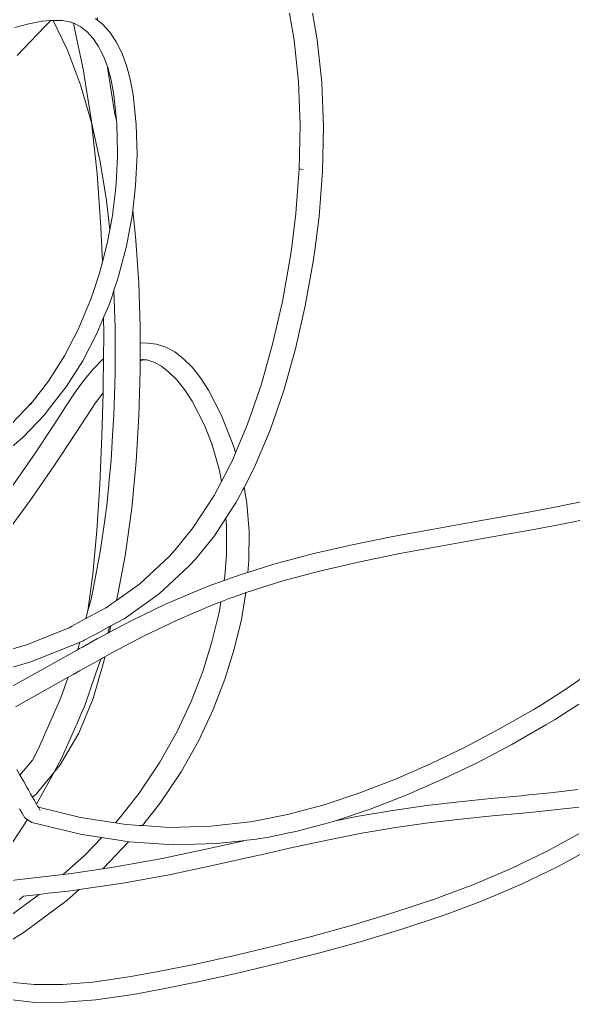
# Model space of a CAD drawing. Header units: millimetres. Extents: x 930469 to 1523124, y -120375 to 411163.
# Drawn here: x 1426661 to 1426946, y -6391 to -5886 of the extents above; entities that cross this region are included whole.
import ezdxf

# ---------------------------------------------------------------- set-up
doc = ezdxf.new("R2010")
doc.units = ezdxf.units.MM
doc.layers.add('A-NET THAY', color=8, linetype='Continuous', lineweight=0)
doc.layers.add('COT VACH', color=8, linetype='Continuous', lineweight=0)

# ---------------------------------------------------------------- blocks, each defined once
blk = doc.blocks.new('fgholol')
at = {"layer": 'A-NET THAY', "ltscale": 3}
for p, q in [((1044770.05, 33151.38), (1044766.41, 33171.9)), ((1044778.19, 33172.63), (1044781.93, 33151.57)), ((1044667.78, 33162.47), (1044669.03, 33161.49)), ((1044668.72, 33162.99), (1044669.03, 33161.49)), ((1044626.4, 33157.86), (1044628.88, 33158.53)), ((1044627.59, 33143.48), (1044641.84, 33158.42)), ((1044628.88, 33158.53), (1044633.53, 33159.77)), ((1044633.53, 33159.77), (1044638.68, 33160.75)), ((1044638.68, 33160.75), (1044639.94, 33160.99)), ((1044639.94, 33160.99), (1044640.45, 33161.04)), ((1044640.45, 33161.04), (1044644.84, 33161.46)), ((1044641.84, 33158.42), (1044644.84, 33161.46)), ((1044644.84, 33161.46), (1044645.68, 33161.53)), ((1044645.68, 33161.53), (1044646.08, 33161.53)), ((1044646.08, 33161.53), (1044650.23, 33161.43)), ((1044653.41, 33146.15), (1044646.08, 33161.53)), ((1044650.23, 33161.43), (1044650.79, 33161.42)), ((1044650.79, 33161.42), (1044654.53, 33160.8)), ((1044654.53, 33160.8), (1044655.35, 33160.67)), ((1044654.53, 33160.8), (1044656.58, 33160.12)), ((1044658.5, 33150.87), (1044656.58, 33160.12)), ((1044656.58, 33160.12), (1044656.77, 33160.06)), ((1044656.77, 33160.06), (1044660.32, 33158.14)), ((1044660.32, 33158.14), (1044661.97, 33156.84)), ((1044661.97, 33156.84), (1044663.6, 33155.56)), ((1044669.03, 33161.49), (1044671.27, 33159.73)), ((1044671.27, 33159.73), (1044675.16, 33155.48)), ((1044663.6, 33155.56), (1044666.65, 33152.24)), ((1044666.65, 33152.24), (1044669.44, 33148.11)), ((1044675.16, 33155.48), (1044678.53, 33150.5)), ((1044661.63, 33135.78), (1044658.5, 33150.87)), ((1044669.44, 33148.11), (1044670.65, 33145.71)), ((1044678.53, 33150.5), (1044681.41, 33144.81)), ((1044772.3, 33129.94), (1044770.05, 33151.38)), ((1044781.93, 33151.57), (1044784.23, 33129.62)), ((1044660.13, 33128.39), (1044653.41, 33146.15)), ((1044670.65, 33145.71), (1044671.95, 33143.15)), ((1044671.95, 33143.15), (1044673.96, 33137.77)), ((1044681.41, 33144.81), (1044683.81, 33138.37)), ((1044673.96, 33137.77), (1044674.12, 33137.34)), ((1044673.96, 33137.77), (1044674.06, 33137.28)), ((1044674.06, 33137.28), (1044677.79, 33113.3)), ((1044674.12, 33137.34), (1044675.93, 33130.67)), ((1044683.81, 33138.37), (1044685.76, 33131.19)), ((1044662.05, 33133.09), (1044661.63, 33135.78)), ((1044662.21, 33132.08), (1044662.05, 33133.09)), ((1044665.71, 33109.58), (1044662.21, 33132.08)), ((1044665.68, 33109.45), (1044660.13, 33128.39)), ((1044675.93, 33130.67), (1044677.33, 33123.15)), ((1044685.76, 33131.19), (1044687.25, 33123.23)), ((1044773.16, 33107.77), (1044772.3, 33129.94)), ((1044784.23, 33129.62), (1044785.1, 33106.99)), ((1044677.33, 33123.15), (1044678.63, 33110.15)), ((1044687.25, 33123.23), (1044688.78, 33107.87)), ((1044677.79, 33113.3), (1044678.38, 33111.3)), ((1044678.38, 33111.3), (1044678.63, 33110.15)), ((1044665.76, 33109.08), (1044665.68, 33109.45)), ((1044665.72, 33109.5), (1044665.71, 33109.58)), ((1044665.76, 33109.08), (1044665.72, 33109.5)), ((1044668.68, 33082.58), (1044665.76, 33109.08)), ((1044670.09, 33089.51), (1044665.76, 33109.08)), ((1044678.63, 33110.15), (1044678.83, 33108.18)), ((1044678.83, 33108.18), (1044679.22, 33093.57)), ((1044688.78, 33107.87), (1044689.21, 33092.29)), ((1044772.66, 33085.1), (1044773.16, 33107.77)), ((1044785.1, 33106.99), (1044784.59, 33083.91)), ((1044679.17, 33091.39), (1044678.54, 33077.45)), ((1044679.24, 33092.9), (1044679.17, 33091.39)), ((1044679.22, 33093.57), (1044679.24, 33092.9)), ((1044689.21, 33092.29), (1044688.49, 33076.57)), ((1044671.2, 33082.62), (1044670.09, 33089.51)), ((1044670.65, 33055.11), (1044668.68, 33082.58)), ((1044673.43, 33068.77), (1044671.2, 33082.62)), ((1044770.89, 33062.2), (1044772.66, 33085.1)), ((1044772.66, 33085.1), (1044774.73, 33084.82)), ((1044784.59, 33083.91), (1044782.79, 33060.67)), ((1044678.54, 33077.45), (1044677.96, 33072.45)), ((1044688.49, 33076.57), (1044686.98, 33063.62)), ((1044677.96, 33072.45), (1044676.83, 33062.81)), ((1044675, 33055.17), (1044673.43, 33068.77)), ((1044676.74, 33061.98), (1044675.17, 33053.67)), ((1044676.83, 33062.81), (1044676.74, 33061.98)), ((1044686.66, 33060.85), (1044685.65, 33055.5)), ((1044686.98, 33063.62), (1044686.66, 33060.85)), ((1044686.98, 33063.62), (1044688.12, 33053.78)), ((1044768.79, 33045.04), (1044770.89, 33062.2)), ((1044782.79, 33060.67), (1044780.67, 33043.29)), ((1044671.41, 33037.29), (1044670.65, 33055.11)), ((1044675.17, 33053.67), (1044673.85, 33046.62)), ((1044675.17, 33053.67), (1044675, 33055.17)), ((1044684.79, 33050.94), (1044684.62, 33050)), ((1044685.65, 33055.5), (1044684.79, 33050.94)), ((1044688.12, 33053.78), (1044688.63, 33048.27)), ((1044673.85, 33046.62), (1044671.41, 33037.29)), ((1044684.62, 33050), (1044683.72, 33045.25)), ((1044688.63, 33048.27), (1044690.12, 33026.21)), ((1044683.72, 33045.25), (1044679.72, 33029.9)), ((1044767.96, 33039.4), (1044768.79, 33045.04)), ((1044780.67, 33043.29), (1044779.81, 33037.48)), ((1044671.41, 33037.29), (1044669.9, 33031.49)), ((1044763.95, 33016.87), (1044767.96, 33039.4)), ((1044779.81, 33037.48), (1044775.76, 33014.71)), ((1044669.9, 33031.49), (1044666.26, 33020.38)), ((1044679.11, 33028.06), (1044677.34, 33022.65)), ((1044679.55, 33029.39), (1044679.11, 33028.06)), ((1044679.72, 33029.9), (1044679.55, 33029.39)), ((1044690.12, 33026.21), (1044690.84, 33003.77)), ((1044666.26, 33020.38), (1044664.93, 33016.78)), ((1044677.34, 33022.65), (1044676.52, 33020.14)), ((1044677.95, 33003.46), (1044677.34, 33022.65)), ((1044664.93, 33016.78), (1044658.91, 33002.5)), ((1044676.02, 33018.63), (1044674.64, 33014.88)), ((1044676.52, 33020.14), (1044676.02, 33018.63)), ((1044758.96, 32994.95), (1044763.95, 33016.87)), ((1044674.64, 33014.88), (1044671.97, 33008.54)), ((1044775.76, 33014.71), (1044770.71, 32992.51)), ((1044671.97, 33008.54), (1044668.52, 33000.37)), ((1044672.08, 33000.23), (1044671.97, 33008.54)), ((1044658.91, 33002.5), (1044651.83, 32988.83)), ((1044668.52, 33000.37), (1044661.28, 32986.39)), ((1044671.96, 32987.37), (1044672.08, 33000.23)), ((1044677.95, 33000.36), (1044677.95, 33003.46)), ((1044677.96, 32981.02), (1044677.95, 33000.36)), ((1044690.84, 33003.77), (1044690.84, 32995.52)), ((1044690.84, 32995.52), (1044690.84, 32995.45)), ((1044690.84, 32995.52), (1044694.53, 32995.42)), ((1044690.84, 32995.45), (1044690.84, 32991.15)), ((1044694.53, 32995.42), (1044699.3, 32994.94)), ((1044699.3, 32994.94), (1044703.99, 32993.42)), ((1044753.02, 32973.85), (1044758.96, 32994.95)), ((1044690.84, 32991.15), (1044690.84, 32987.2)), ((1044703.99, 32993.42), (1044708.59, 32990.9)), ((1044708.59, 32990.9), (1044713.1, 32987.42)), ((1044770.71, 32992.51), (1044764.69, 32971.12)), ((1044651.83, 32988.83), (1044643.63, 32975.85)), ((1044661.28, 32986.39), (1044652.84, 32973.03)), ((1044666.88, 32982.28), (1044671.42, 32986.93)), ((1044671.42, 32986.93), (1044671.96, 32987.37)), ((1044671.94, 32984.27), (1044671.96, 32987.37)), ((1044690.84, 32987.2), (1044690.84, 32986.66)), ((1044690.84, 32987.2), (1044693.92, 32986.9)), ((1044690.84, 32986.66), (1044690.84, 32986.28)), ((1044690.84, 32986.28), (1044691.8, 32986.63)), ((1044690.84, 32986.28), (1044690.85, 32981.02)), ((1044691.8, 32986.63), (1044693.92, 32986.9)), ((1044693.92, 32986.9), (1044694.22, 32986.87)), ((1044694.22, 32986.87), (1044697.9, 32985.67)), ((1044697.9, 32985.67), (1044701.71, 32983.58)), ((1044713.1, 32987.42), (1044717.51, 32982.99)), ((1044662.25, 32976.69), (1044666.88, 32982.28)), ((1044671.87, 32977.12), (1044671.93, 32983.86)), ((1044671.93, 32983.86), (1044671.94, 32984.27)), ((1044677.74, 32973.69), (1044677.96, 32981.02)), ((1044690.85, 32981.02), (1044690.17, 32957.94)), ((1044701.71, 32983.58), (1044705.64, 32980.55)), ((1044705.64, 32980.55), (1044709.62, 32976.55)), ((1044717.51, 32982.99), (1044721.81, 32977.62)), ((1044643.63, 32975.85), (1044635.44, 32965.28)), ((1044657.43, 32970.15), (1044662.25, 32976.69)), ((1044671.84, 32973.47), (1044671.86, 32975.45)), ((1044671.86, 32975.45), (1044671.87, 32977.12)), ((1044709.62, 32976.55), (1044713.61, 32971.57)), ((1044721.81, 32977.62), (1044725.97, 32971.31)), ((1044651.43, 32971.22), (1044643.05, 32960.38)), ((1044652.84, 32973.03), (1044651.43, 32971.22)), ((1044652.34, 32962.62), (1044657.43, 32970.15)), ((1044667.91, 32964.67), (1044671.75, 32969.89)), ((1044671.14, 32947.53), (1044671.75, 32969.89)), ((1044671.75, 32969.89), (1044671.78, 32970.99)), ((1044671.78, 32970.99), (1044671.84, 32973.47)), ((1044677.3, 32958.3), (1044677.74, 32973.69)), ((1044713.61, 32971.57), (1044717.54, 32965.61)), ((1044725.97, 32971.31), (1044732.55, 32958.53)), ((1044746.1, 32953.73), (1044753.02, 32973.85)), ((1044764.69, 32971.12), (1044757.66, 32950.69)), ((1044624.5, 32953.82), (1044635.44, 32965.28)), ((1044635.44, 32965.28), (1044634.17, 32963.63)), ((1044662.99, 32957.4), (1044667.91, 32964.67)), ((1044717.54, 32965.61), (1044723.96, 32953.15)), ((1044643.05, 32960.38), (1044641.73, 32958.68)), ((1044646.86, 32954.12), (1044652.34, 32962.62)), ((1044641.73, 32958.68), (1044630.53, 32946.96)), ((1044657.57, 32949.01), (1044662.99, 32957.4)), ((1044676.67, 32947.95), (1044677.3, 32958.3)), ((1044690.17, 32957.94), (1044688.76, 32934.48)), ((1044732.55, 32958.53), (1044737.82, 32945.14)), ((1044635.77, 32937.26), (1044646.86, 32954.12)), ((1044723.96, 32953.15), (1044727.91, 32943.09)), ((1044739.89, 32938.99), (1044746.1, 32953.73)), ((1044757.66, 32950.69), (1044749.52, 32931.35)), ((1044630.53, 32946.96), (1044617.61, 32936.13)), ((1044646.45, 32932.09), (1044657.57, 32949.01)), ((1044670.04, 32922.63), (1044671.14, 32947.53)), ((1044675.91, 32935.27), (1044676.67, 32947.95)), ((1044737.82, 32945.14), (1044739.18, 32941.54)), ((1044727.91, 32943.09), (1044727.77, 32943.62)), ((1044731.6, 32929.96), (1044727.91, 32943.09)), ((1044739.18, 32941.54), (1044739.89, 32938.99)), ((1044623.62, 32919.82), (1044635.77, 32937.26)), ((1044674.77, 32923.39), (1044675.91, 32935.27)), ((1044688.76, 32934.48), (1044686.46, 32910.52)), ((1044736.79, 32932.23), (1044738.11, 32934.76)), ((1044738.11, 32934.76), (1044739.68, 32938.5)), ((1044739.68, 32938.5), (1044739.89, 32938.99)), ((1044634.22, 32914.54), (1044646.45, 32932.09)), ((1044732.62, 32924.22), (1044731.6, 32929.96)), ((1044732.62, 32924.22), (1044736.21, 32931.11)), ((1044736.21, 32931.11), (1044736.79, 32932.23)), ((1044749.52, 32931.35), (1044744.23, 32921.2)), ((1044728.86, 32917.01), (1044732.62, 32924.22)), ((1044668.52, 32898.94), (1044670.04, 32922.63)), ((1044673.66, 32911.86), (1044674.7, 32922.68)), ((1044674.7, 32922.68), (1044674.77, 32923.39)), ((1044743.68, 32920.16), (1044742.2, 32917.31)), ((1044744.23, 32921.2), (1044743.68, 32920.16)), ((1044744.23, 32921.2), (1044745.65, 32913.16)), ((1044621, 32896.52), (1044634.22, 32914.54)), ((1044718.08, 32900.54), (1044728.86, 32917.01)), ((1044742.2, 32917.31), (1044740.05, 32913.19)), ((1044902.36, 32910.74), (1044920.89, 32914.44)), ((1044671.95, 32899.69), (1044673.66, 32911.86)), ((1044686.46, 32910.52), (1044683.02, 32886.01)), ((1044739.03, 32911.63), (1044734.94, 32905.39)), ((1044740.05, 32913.19), (1044739.03, 32911.63)), ((1044745.65, 32913.16), (1044746.84, 32898.44)), ((1044887.76, 32908.01), (1044902.36, 32910.74)), ((1044734.94, 32905.39), (1044728.99, 32896.3)), ((1044735.27, 32901.39), (1044734.94, 32905.39)), ((1044862.44, 32903.48), (1044882.79, 32907.1)), ((1044882.79, 32907.1), (1044887.76, 32908.01)), ((1044905.98, 32901.94), (1044924.59, 32905.66)), ((1044666.47, 32876.54), (1044668.52, 32898.94)), ((1044670.3, 32887.97), (1044671.95, 32899.69)), ((1044708.8, 32889.05), (1044718.08, 32900.54)), ((1044735.16, 32886.67), (1044735.27, 32901.39)), ((1044820.68, 32895.9), (1044841.64, 32899.79)), ((1044841.64, 32899.79), (1044862.44, 32903.48)), ((1044886.35, 32898.29), (1044891.34, 32899.2)), ((1044891.34, 32899.2), (1044905.98, 32901.94)), ((1044728.99, 32896.3), (1044719.45, 32884.48)), ((1044746.84, 32898.44), (1044746.73, 32883.5)), ((1044799.87, 32891.67), (1044820.68, 32895.9)), ((1044845.27, 32890.99), (1044866.01, 32894.67)), ((1044866.01, 32894.67), (1044886.35, 32898.29)), ((1044705.53, 32885.47), (1044708.8, 32889.05)), ((1044779.42, 32886.96), (1044799.87, 32891.67)), ((1044824.44, 32887.12), (1044845.27, 32890.99)), ((1044668.25, 32877.03), (1044670.3, 32887.97)), ((1044683.02, 32886.01), (1044679.49, 32867.2)), ((1044690.66, 32871.66), (1044705.53, 32885.47)), ((1044719.45, 32884.48), (1044715.93, 32880.63)), ((1044734.28, 32875.51), (1044735.16, 32886.67)), ((1044759.53, 32881.62), (1044779.42, 32886.96)), ((1044803.84, 32882.94), (1044824.44, 32887.12)), ((1044715.93, 32880.63), (1044700.64, 32866.42)), ((1044746.73, 32883.5), (1044746.26, 32877.44)), ((1044746.26, 32877.44), (1044759.53, 32881.62)), ((1044783.69, 32878.29), (1044803.84, 32882.94)), ((1044663.98, 32857.7), (1044666.47, 32876.54)), ((1044666.87, 32869.68), (1044668.25, 32877.03)), ((1044734.02, 32873.27), (1044734.28, 32875.51)), ((1044734.02, 32873.27), (1044738.37, 32874.85)), ((1044738.37, 32874.85), (1044740.32, 32875.56)), ((1044740.32, 32875.56), (1044742.82, 32876.35)), ((1044742.82, 32876.35), (1044744.55, 32876.9)), ((1044744.55, 32876.9), (1044746.26, 32877.44)), ((1044764.17, 32873.06), (1044783.69, 32878.29)), ((1044665.55, 32863.65), (1044666.87, 32869.68)), ((1044678.58, 32863.07), (1044690.66, 32871.66)), ((1044703.9, 32861.04), (1044721.73, 32868.68)), ((1044721.73, 32868.68), (1044726.37, 32870.49)), ((1044726.37, 32870.49), (1044734.02, 32873.27)), ((1044745.36, 32867.12), (1044764.17, 32873.06)), ((1044663.98, 32857.7), (1044665.55, 32863.65)), ((1044679.49, 32867.2), (1044678.58, 32863.07)), ((1044700.64, 32866.42), (1044682.63, 32853.61)), ((1044732.29, 32862.38), (1044736.62, 32863.95)), ((1044736.62, 32863.95), (1044743.07, 32866.29)), ((1044745.18, 32867.06), (1044742.89, 32853.2)), ((1044743.07, 32866.29), (1044745.18, 32867.06)), ((1044745.18, 32867.06), (1044745.36, 32867.12)), ((1044665.39, 32855.04), (1044673.13, 32859.21)), ((1044673.13, 32859.21), (1044673.25, 32859.28)), ((1044673.25, 32859.28), (1044676.04, 32861.26)), ((1044676.04, 32861.26), (1044678.58, 32863.07)), ((1044686.58, 32852.69), (1044703.9, 32861.04)), ((1044709.84, 32852.96), (1044727.33, 32860.45)), ((1044727.33, 32860.45), (1044731.72, 32862.17)), ((1044731.37, 32856.78), (1044732.29, 32862.38)), ((1044731.72, 32862.17), (1044732.29, 32862.38)), ((1044653.5, 32848.64), (1044662.93, 32853.72)), ((1044662.93, 32853.72), (1044663.98, 32857.7)), ((1044662.93, 32853.72), (1044665.39, 32855.04)), ((1044682.63, 32853.61), (1044675.71, 32849.89)), ((1044727.76, 32841.66), (1044731.37, 32856.78)), ((1044653.5, 32848.64), (1044632.42, 32840.17)), ((1044655.83, 32849.58), (1044653.5, 32848.64)), ((1044675.13, 32849.58), (1044669.84, 32846.73)), ((1044675.13, 32849.58), (1044674.24, 32846.19)), ((1044675.11, 32846.65), (1044686.58, 32852.69)), ((1044675.71, 32849.89), (1044675.11, 32846.65)), ((1044675.71, 32849.89), (1044675.13, 32849.58)), ((1044692.86, 32844.77), (1044709.84, 32852.96)), ((1044742.89, 32853.2), (1044739.24, 32837.89)), ((1044661.18, 32839.07), (1044668.96, 32843.39)), ((1044669.84, 32846.73), (1044662.1, 32842.56)), ((1044668.96, 32843.39), (1044669.68, 32843.79)), ((1044669.68, 32843.79), (1044674.24, 32846.19)), ((1044674.24, 32846.19), (1044675.11, 32846.65)), ((1044676.19, 32835.99), (1044692.86, 32844.77)), ((1044632.42, 32840.17), (1044607.77, 32832.93)), ((1044658.75, 32841.08), (1044634.64, 32831.39)), ((1044658.63, 32837.66), (1044658.94, 32838.55)), ((1044658.63, 32837.66), (1044659.67, 32838.24)), ((1044658.75, 32841.08), (1044659.71, 32841.49)), ((1044658.94, 32838.55), (1044659.71, 32841.49)), ((1044659.67, 32838.24), (1044661.18, 32839.07)), ((1044659.71, 32841.49), (1044661.65, 32842.32)), ((1044662.1, 32842.56), (1044661.65, 32842.32)), ((1044723.02, 32826.44), (1044727.76, 32841.66)), ((1044636.47, 32825.21), (1044653.02, 32834.55)), ((1044653.02, 32834.55), (1044658.63, 32837.66)), ((1044670.56, 32832.87), (1044671.55, 32833.42)), ((1044671.55, 32833.42), (1044672.68, 32834.05)), ((1044672.68, 32834.05), (1044672.15, 32831.67)), ((1044672.68, 32834.05), (1044676.19, 32835.99)), ((1044739.24, 32837.89), (1044734.43, 32822.45)), ((1044634.64, 32831.39), (1044605.58, 32822.86)), ((1044659.67, 32826.83), (1044664.85, 32829.7)), ((1044664.85, 32829.7), (1044670.56, 32832.87)), ((1044672.15, 32831.67), (1044666.72, 32812.61)), ((1044670.56, 32832.87), (1044667.9, 32825.16)), ((1044909.66, 32817.32), (1044925.58, 32828.4)), ((1044619.93, 32816.01), (1044636.47, 32825.21)), ((1044643.17, 32817.52), (1044653.73, 32823.48)), ((1044650.09, 32812.93), (1044653.73, 32823.48)), ((1044653.73, 32823.48), (1044656.43, 32825)), ((1044656.43, 32825), (1044659.67, 32826.83)), ((1044667.9, 32825.16), (1044665.08, 32816.98)), ((1044717.07, 32811.07), (1044723.02, 32826.44)), ((1044734.43, 32822.45), (1044728.38, 32806.84)), ((1044626.64, 32808.32), (1044643.17, 32817.52)), ((1044638.6, 32786.78), (1044650.09, 32812.93)), ((1044665.08, 32816.98), (1044662.51, 32809.55)), ((1044897.18, 32809.37), (1044909.66, 32817.32)), ((1044666.72, 32812.61), (1044659.35, 32794.81)), ((1044662.11, 32808.4), (1044660.71, 32805.21)), ((1044662.51, 32809.55), (1044662.11, 32808.4)), ((1044709.77, 32795.53), (1044717.07, 32811.07)), ((1044892.97, 32806.82), (1044897.18, 32809.37)), ((1044916.47, 32809.69), (1044903.83, 32801.63)), ((1044660.71, 32805.21), (1044658.17, 32799.43)), ((1044728.38, 32806.84), (1044720.95, 32791.01)), ((1044875.66, 32796.88), (1044892.97, 32806.82)), ((1044657.73, 32798.42), (1044650.25, 32781.39)), ((1044658.17, 32799.43), (1044657.73, 32798.42)), ((1044899.49, 32799), (1044882.01, 32788.95)), ((1044903.83, 32801.63), (1044899.49, 32799)), ((1044659.35, 32794.81), (1044649.63, 32778.38)), ((1044700.93, 32779.81), (1044709.77, 32795.53)), ((1044858, 32787.59), (1044875.66, 32796.88)), ((1044720.95, 32791.01), (1044711.91, 32774.92)), ((1044840.11, 32778.97), (1044858, 32787.59)), ((1044882.01, 32788.95), (1044864.12, 32779.54)), ((1044635.37, 32780.85), (1044638.6, 32786.78)), ((1044629.01, 32773.13), (1044635.37, 32780.85)), ((1044649.38, 32779.79), (1044646.61, 32774.7)), ((1044649.63, 32778.38), (1044646.61, 32774.7)), ((1044650.25, 32781.39), (1044649.38, 32779.79)), ((1044690.27, 32763.88), (1044700.93, 32779.81)), ((1044822.06, 32771.1), (1044840.11, 32778.97)), ((1044864.12, 32779.54), (1044845.98, 32770.81)), ((1044629.01, 32773.13), (1044627.33, 32776.07)), ((1044629.12, 32772.93), (1044629.01, 32773.13)), ((1044630.12, 32771.19), (1044629.12, 32772.93)), ((1044646.61, 32774.7), (1044637.27, 32763.37)), ((1044646.61, 32774.7), (1044637.58, 32758.12)), ((1044711.91, 32774.92), (1044700.96, 32758.58)), ((1044630.27, 32770.92), (1044630.12, 32771.19)), ((1044630.92, 32769.79), (1044630.27, 32770.92)), ((1044632.71, 32766.65), (1044630.92, 32769.79)), ((1044803.86, 32764.04), (1044822.06, 32771.1)), ((1044845.98, 32770.81), (1044827.65, 32762.81)), ((1044633.33, 32765.56), (1044632.71, 32766.65)), ((1044634.5, 32763.51), (1044633.33, 32765.56)), ((1044635.49, 32761.78), (1044634.5, 32763.51)), ((1044637.27, 32763.37), (1044635.49, 32761.78)), ((1044680.87, 32751.82), (1044690.27, 32763.88)), ((1044785.44, 32757.91), (1044803.86, 32764.04)), ((1044827.65, 32762.81), (1044809.11, 32755.62)), ((1044886.82, 32762.57), (1044871.11, 32761.08)), ((1044890.65, 32762.93), (1044886.82, 32762.57)), ((1044901.82, 32764.04), (1044890.65, 32762.93)), ((1044915.92, 32765.66), (1044901.82, 32764.04)), ((1044636.29, 32760.37), (1044635.49, 32761.78)), ((1044637.58, 32758.12), (1044636.29, 32760.37)), ((1044638.09, 32757.23), (1044637.58, 32758.12)), ((1044700.96, 32758.58), (1044692.08, 32747.17)), ((1044766.62, 32752.85), (1044785.44, 32757.91)), ((1044838.05, 32757.44), (1044820.82, 32754.99)), ((1044854.82, 32759.42), (1044838.05, 32757.44)), ((1044871.11, 32761.08), (1044854.82, 32759.42)), ((1044630.14, 32753.55), (1044628.83, 32755.86)), ((1044631.55, 32751.08), (1044630.14, 32753.55)), ((1044638.46, 32756.58), (1044638.09, 32757.23)), ((1044639.39, 32754.94), (1044638.46, 32756.58)), ((1044638.46, 32756.58), (1044660.07, 32751.37)), ((1044752.14, 32749.88), (1044766.62, 32752.85)), ((1044809.11, 32755.62), (1044791.19, 32749.66)), ((1044820.82, 32754.99), (1044803.09, 32751.99)), ((1044887.4, 32753.63), (1044871.78, 32752.15)), ((1044891.2, 32753.99), (1044887.4, 32753.63)), ((1044902.35, 32755.1), (1044891.2, 32753.99)), ((1044916.46, 32756.71), (1044902.35, 32755.1)), ((1044632.86, 32750.24), (1044617.1, 32726.19)), ((1044631.55, 32751.08), (1044632.86, 32750.24)), ((1044632.86, 32750.24), (1044635.08, 32748.82)), ((1044660.89, 32742.61), (1044635.08, 32748.82)), ((1044660.07, 32751.37), (1044678.12, 32748.58)), ((1044678.12, 32748.58), (1044680.87, 32751.82)), ((1044678.12, 32748.58), (1044681.2, 32748.1)), ((1044681.2, 32748.1), (1044683.62, 32747.72)), ((1044683.62, 32747.72), (1044688.24, 32747.42)), ((1044688.24, 32747.42), (1044690.5, 32747.27)), ((1044690.5, 32747.27), (1044692.08, 32747.17)), ((1044692.08, 32747.17), (1044705.95, 32746.26)), ((1044727.12, 32746.8), (1044747.34, 32749.09)), ((1044747.34, 32749.09), (1044752.14, 32749.88)), ((1044785.13, 32747.97), (1044770.95, 32744.16)), ((1044790.25, 32749.35), (1044785.13, 32747.97)), ((1044791.19, 32749.66), (1044790.25, 32749.35)), ((1044803.09, 32751.99), (1044791.19, 32749.66)), ((1044839.13, 32748.55), (1044822.22, 32746.15)), ((1044855.66, 32750.51), (1044839.13, 32748.55)), ((1044871.78, 32752.15), (1044855.66, 32750.51)), ((1044671.03, 32741.04), (1044660.89, 32742.61)), ((1044705.95, 32746.26), (1044727.12, 32746.8)), ((1044766.47, 32743.24), (1044756.06, 32741.11)), ((1044770.95, 32744.16), (1044766.47, 32743.24)), ((1044804.9, 32743.22), (1044787.02, 32739.72)), ((1044822.22, 32746.15), (1044804.9, 32743.22)), ((1044916.48, 32742.95), (1044899.75, 32733.76)), ((1044662.17, 32731.7), (1044671.03, 32741.04)), ((1044674.11, 32740.56), (1044671.03, 32741.04)), ((1044684.82, 32738.9), (1044671.91, 32725.3)), ((1044681.01, 32739.49), (1044674.11, 32740.56)), ((1044684.82, 32738.9), (1044681.01, 32739.49)), ((1044685.14, 32738.85), (1044684.82, 32738.9)), ((1044708.2, 32737.34), (1044685.14, 32738.85)), ((1044730.1, 32737.9), (1044708.2, 32737.34)), ((1044745.01, 32739.58), (1044724.57, 32735)), ((1044745.01, 32739.58), (1044730.1, 32737.9)), ((1044745.71, 32739.66), (1044745.01, 32739.58)), ((1044750.89, 32740.25), (1044745.71, 32739.66)), ((1044751.21, 32740.3), (1044750.89, 32740.25)), ((1044756.06, 32741.11), (1044751.21, 32740.3)), ((1044787.02, 32739.72), (1044768.38, 32735.68)), ((1044724.57, 32735), (1044702.11, 32730.32)), ((1044753.78, 32732.38), (1044748.82, 32731.25)), ((1044768.38, 32735.68), (1044753.78, 32732.38)), ((1044899.75, 32733.76), (1044881.65, 32725.06)), ((1044905.42, 32725.9), (1044922.6, 32735.34)), ((1044651.21, 32722), (1044662.17, 32731.7)), ((1044702.11, 32730.32), (1044678.19, 32725.96)), ((1044748.82, 32731.25), (1044727.94, 32726.57)), ((1044651.21, 32722), (1044624.55, 32718.96)), ((1044652.75, 32722.18), (1044651.21, 32722)), ((1044655.55, 32722.59), (1044652.75, 32722.18)), ((1044665.75, 32724.11), (1044655.55, 32722.59)), ((1044671.55, 32724.97), (1044665.75, 32724.11)), ((1044678.19, 32725.96), (1044671.55, 32724.97)), ((1044671.91, 32725.3), (1044671.55, 32724.97)), ((1044705.66, 32721.92), (1044681.82, 32717.58)), ((1044727.94, 32726.57), (1044705.66, 32721.92)), ((1044881.65, 32725.06), (1044862.34, 32716.91)), ((1044886.89, 32717), (1044905.42, 32725.9)), ((1044681.82, 32717.58), (1044659.41, 32714.24)), ((1044862.34, 32716.91), (1044847.23, 32711.18)), ((1044867.22, 32708.69), (1044886.89, 32717)), ((1044622.72, 32699.86), (1044638.82, 32711.79)), ((1044638.82, 32711.79), (1044630.89, 32710.89)), ((1044643.44, 32712.32), (1044638.82, 32711.79)), ((1044648.59, 32712.91), (1044643.44, 32712.32)), ((1044653.75, 32713.49), (1044648.59, 32712.91)), ((1044659.41, 32714.24), (1044653.13, 32708.69)), ((1044656.4, 32713.79), (1044653.75, 32713.49)), ((1044659.41, 32714.24), (1044656.4, 32713.79)), ((1044630.89, 32710.89), (1044628.52, 32709.04)), ((1044653.13, 32708.69), (1044631.13, 32692.38)), ((1044842.16, 32709.36), (1044821.25, 32702.39)), ((1044847.23, 32711.18), (1044842.16, 32709.36)), ((1044851.85, 32702.86), (1044867.22, 32708.69)), ((1044821.25, 32702.39), (1044800.07, 32696)), ((1044846.58, 32700.97), (1044851.85, 32702.86)), ((1044825.41, 32693.91), (1044846.58, 32700.97)), ((1044631.13, 32692.38), (1044605.78, 32676.61)), ((1044800.07, 32696), (1044778.91, 32690.17)), ((1044803.93, 32687.43), (1044825.41, 32693.91)), ((1044778.91, 32690.17), (1044758.1, 32684.86)), ((1044782.5, 32681.52), (1044803.93, 32687.43)), ((1044758.1, 32684.86), (1044737.91, 32680.06)), ((1044761.42, 32676.15), (1044782.5, 32681.52)), ((1044737.91, 32680.06), (1044718.55, 32675.76)), ((1044700.15, 32672.02), (1044687.02, 32669.62)), ((1044718.55, 32675.76), (1044700.15, 32672.02)), ((1044740.95, 32671.28), (1044761.42, 32676.15)), ((1044636.22, 32665.32), (1044622.06, 32666.84)), ((1044666.43, 32666.63), (1044650.95, 32665.34)), ((1044682.84, 32668.93), (1044666.43, 32666.63)), ((1044687.02, 32669.62), (1044682.84, 32668.93)), ((1044702.57, 32663.11), (1044721.29, 32666.92)), ((1044721.29, 32666.92), (1044740.95, 32671.28)), ((1044650.95, 32665.34), (1044636.22, 32665.32)), ((1044689.17, 32660.67), (1044702.57, 32663.11)), ((1044622.1, 32657.8), (1044636.74, 32656.22)), ((1044636.74, 32656.22), (1044651.99, 32656.25)), ((1044651.99, 32656.25), (1044667.96, 32657.58)), ((1044667.96, 32657.58), (1044684.75, 32659.93)), ((1044684.75, 32659.93), (1044689.17, 32660.67))]:
    blk.add_line(p, q, dxfattribs=at)

msp = doc.modelspace()

# ---------------------------------------------------------------- block references
at = {"layer": 'COT VACH'}
msp.add_blockref('fgholol', (382032.3, -39047.4), dxfattribs=at)

doc.saveas('drawing.dxf')
